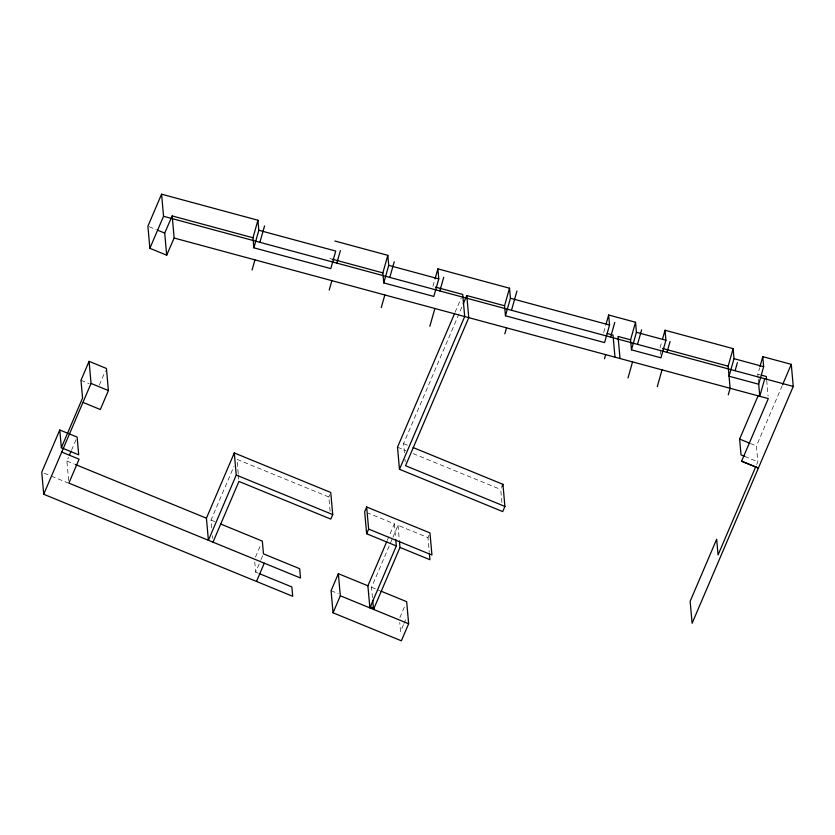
<?xml version="1.0" encoding="UTF-8"?>
<svg xmlns="http://www.w3.org/2000/svg" width="835" height="835" viewBox="0 0 835 835"><rect width="100%" height="100%" fill="white"/><g stroke="black" fill="none" stroke-linecap="round" stroke-linejoin="round"><path stroke-width="0.63" stroke-dasharray="4.17 3.13" d="M432.906 286.395L434.68 280.132M603.695 332.549L605.813 325.034M660.057 347.788L661.821 341.515M758.138 377.963L757.804 374.205L759.579 367.932M68.647 480.522L66.904 461.024L68.439 457.434M71.507 450.253L76.1 439.481M99.355 385.05L105.429 370.823M211.714 527.866L211.015 520.069L233.894 466.494M255.5 557.07L260.854 544.514M258.078 573.113L255.667 572.132L260.541 560.713M261.021 559.575L262.973 555.004M330.107 511.291L328.833 496.992L329.794 494.737M455.075 312.353L461.191 298.032M404.38 452.727L403.566 443.625L462.214 306.309M387.231 540.516L394.35 523.837L368.225 513.139M372.483 597.693L371.554 587.297L392.419 538.439M392.92 537.249L398.013 525.34L427.958 537.604L429.232 551.904M427.958 537.604L428.96 535.266M399.881 617.576L404.735 606.22M403.451 624.674L400.539 631.49L399.746 622.545M403.931 623.536L405.873 618.996M501.898 502.482L500.739 489.487L501.616 487.431M782.186 385.645L756.427 445.963L757.846 461.807L756.312 465.387M329.908 258.558L332.372 259.226M757.804 374.205L760.247 374.863M750.425 443.5L756.792 446.109M744.643 456.401L757.846 461.807M149.1 226.702L156.302 229.656M403.566 443.625L408.357 445.587M397.502 447.195L405.904 450.629M413.106 453.582L500.739 489.487M80.985 380.301L89.084 383.62M328.833 496.992L236.952 459.344L238.226 473.643M66.904 461.024L74.117 463.989M211.015 520.069L216.985 522.522M371.554 587.297L379.748 590.648M44.151 473.163L50.163 475.626M51.363 476.117L68.199 483.016M331.088 590.721L338.279 593.675M766.697 380.405L768.085 395.999M758.253 379.215L758.587 382.983M660.276 350.293L660.725 355.313M404.965 459.219L405.194 461.818M398.013 525.34L399.287 539.629M394.35 523.837L395.633 538.137M254.748 561.913L255.667 572.132M238.34 474.938L238.8 480.135M212.403 535.673L212.643 538.272"/><path stroke-width="1.25" d="M252.974 237.777L257.931 220.231L161.572 194.19L147.91 226.212L149.872 248.298L166.676 255.186L174.139 238.027L172.167 215.931L252.974 237.777L253.871 247.807L330.796 268.599L335.764 251.053L258.829 230.262L257.931 220.231M253.871 247.807L258.829 230.262M252.087 269.966L254.946 259.862M259.904 242.327L264.559 225.878M329.209 290.058L331.871 280.654M336.839 263.108L340.377 250.584M764.735 378.735L759.777 396.291L758.702 384.236L729.049 376.22L734.007 358.664L733.12 348.633L665.015 330.232L665.913 340.262L660.944 357.818L631.469 349.855L636.427 332.299L635.539 322.268L608.652 315.004L609.55 325.034L604.582 342.59L505.457 315.797L510.415 298.252L509.517 288.211L437.874 268.86L438.772 278.89L433.803 296.435L383.756 282.908L382.868 272.878L387.826 255.333L334.866 241.023M383.756 282.908L388.724 265.363L387.826 255.333M381.261 307.593L384.831 294.964M389.799 277.418L394.235 261.741M435.035 278.88L437.874 268.86M429.837 326.308L434.878 308.491M439.847 290.945L443.719 277.262M505.457 315.797L504.559 305.767L509.517 288.211M504.82 333.885L506.532 327.852M511.49 310.307L516.948 291.039M606.168 323.782L608.652 315.004M604.488 358.799L605.657 354.645M610.625 337.089L614.79 322.393M631.469 349.855L630.571 339.814L635.539 322.268M628.003 377.973L632.544 361.91M637.512 344.354L641.614 329.835M662.531 339.01L665.015 330.232M657.27 386.688L662.019 369.874M666.988 352.328L670.056 341.494M728.256 394.871L730.124 388.275L728.151 366.189L733.12 348.633M735.092 370.73L737.378 362.609M759.933 366.68L762.762 356.649L791.277 364.352L793.25 386.438L692.111 623.275L690.148 601.315L716.67 539.233L718.069 554.951L755.8 466.588M758.702 384.236L763.66 366.68L762.762 356.649M59.776 429.983L61.352 447.717L78.709 454.835L77.123 437.091L59.776 429.983L41.75 472.182L43.723 494.268L292.699 596.284L291.874 586.963L259.288 573.614M82.957 402.397L100.315 409.505L108.404 390.55L106.431 368.454L89.084 361.346L80.985 380.301L82.571 398.044L61.352 447.717M43.723 494.268L91.057 383.432L89.084 361.346M149.872 248.298L163.545 216.286L161.572 194.19M69.462 455.044L70.996 451.453M234.28 452.946L236.253 475.042L208.395 540.287L206.422 518.191L234.28 452.946L330.764 492.473L332.727 514.569L330.796 519.088L238.925 481.44L212.988 542.166M256.491 581.452L264.288 563.187M366.669 506.991L368.632 529.077L431.935 555.014L429.962 532.918L366.669 506.991L364.665 511.678L366.638 533.763L396.322 545.933L369.874 607.88L367.901 585.794L386.72 541.706M367.901 585.794L338.352 573.687L331.088 590.721L333.05 612.817L401.374 640.81L408.649 623.776L406.676 601.68L380.917 591.128M454.574 313.553L397.502 447.195L399.474 469.28L502.712 511.584L504.904 506.427L502.941 484.342L413.148 447.55M463.227 303.919L466.796 295.559L504.559 305.767M366.638 533.763L368.632 529.077M333.05 612.817L340.325 595.783L338.352 573.687M399.474 469.28L464.698 316.548L462.726 294.452L435.39 287.073M399.401 540.934L399.986 547.426L373.527 609.383L372.713 600.292M502.054 486.398L502.941 484.342M744.643 456.401L741.042 454.929L739.622 439.074L758.274 395.393M741.595 461.17L758.399 468.049L741.574 461.233L768.315 398.598L615.176 357.213M782.687 384.455L791.277 364.352M166.676 255.186L164.704 233.09L172.167 215.931M388.724 265.363L438.772 278.89M510.415 298.252L609.55 325.034M636.427 332.299L665.913 340.262M734.007 358.664L763.66 366.68M163.545 216.286L793.25 386.438M332.372 259.226L382.868 272.878M607.181 333.499L613.005 335.075L614.978 357.161L174.139 238.027M630.571 339.814L618.046 336.432L620.019 358.528M662.531 348.456L728.151 366.189M761.468 375.186L766.342 376.512L766.572 379.111M739.622 439.074L749.225 443.009M157.502 230.147L164.704 233.09M504.904 506.427L405.539 465.721L468.769 317.655L466.796 295.559M91.057 383.432L108.404 390.55M236.253 475.042L332.727 514.569M399.986 547.426L429.931 559.701L429.347 553.198M61.738 452.069L79.095 459.177L68.877 483.121L300.506 578.018L299.671 568.698L263.463 553.866L262.326 541.09L220.565 523.983M75.327 464.479L206.422 518.191M369.435 606.44L374.226 608.402M340.325 595.783L408.649 623.776M395.748 539.431L396.322 545.933"/></g></svg>
